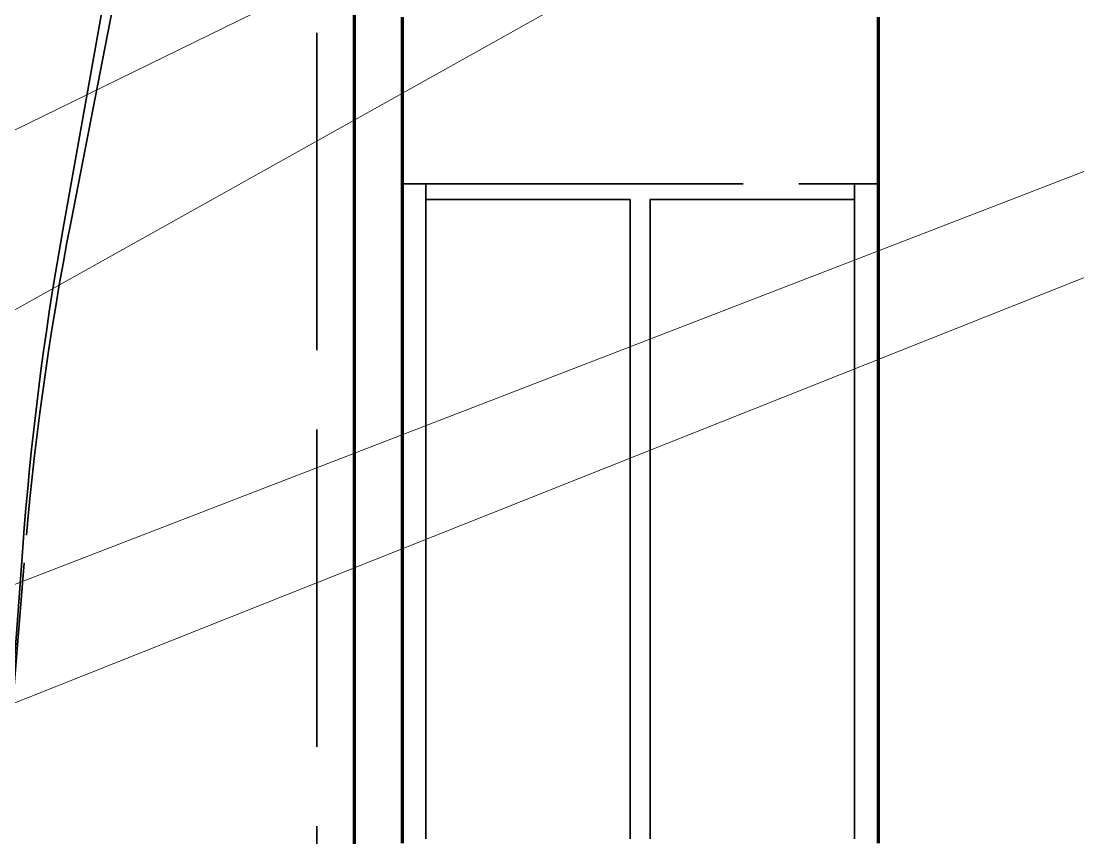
# Model space of a CAD drawing. Header units: millimetres. Extents: x 0 to 2382, y 0 to 420.
# Drawn here: x 174.8 to 188.12, y 238.35 to 248.65 of the extents above; entities that cross this region are included whole.
import ezdxf

# ---------------------------------------------------------------- set-up
doc = ezdxf.new("R2010")
doc.units = ezdxf.units.MM
doc.linetypes.add('IRAM-E-TRAZOS', pattern=[5, 4, -1])
for name, color, linetype, lineweight in [('01-VISIBLE', 7, 'CONTINUOUS', 70), ('02-OCULTA', 4, 'IRAM-E-TRAZOS', 35), ('08-FINA', 5, 'CONTINUOUS', 18)]:
    doc.layers.add(name, color=color, linetype=linetype, lineweight=lineweight)

msp = doc.modelspace()

# ---------------------------------------------------------------- linework, layer by layer
at = {"layer": '01-VISIBLE'}
msp.add_line((179, 235.587), (179, 248.799), dxfattribs=at)
for points in [[(179.6, 248.7), (179.6, 248.612), (179.6, 248.525), (179.6, 248.437), (179.6, 248.35), (179.6, 248.262), (179.6, 248.175), (179.6, 248.087), (179.6, 248), (179.6, 247.912), (179.6, 247.825), (179.6, 247.737), (179.6, 247.65), (179.6, 247.562), (179.6, 247.475), (179.6, 247.387), (179.6, 247.3), (179.6, 247.212), (179.6, 247.125), (179.6, 247.037), (179.6, 246.95), (179.6, 246.862), (179.6, 246.775), (179.6, 246.687), (179.6, 246.6), (179.6, 246.512), (179.6, 246.425), (179.6, 246.337), (179.6, 246.25), (179.6, 246.162), (179.6, 246.075), (179.6, 245.987), (179.6, 245.9), (179.6, 245.812), (179.6, 245.725), (179.6, 245.637), (179.6, 245.55), (179.6, 245.462), (179.6, 245.375), (179.6, 245.287), (179.6, 245.2), (179.6, 245.112), (179.6, 245.025), (179.6, 244.937), (179.6, 244.85), (179.6, 244.762), (179.6, 244.675), (179.6, 244.587), (179.6, 244.5), (179.6, 244.412), (179.6, 244.325), (179.6, 244.237), (179.6, 244.15), (179.6, 244.062), (179.6, 243.975), (179.6, 243.887), (179.6, 243.8), (179.6, 243.712), (179.6, 243.625), (179.6, 243.537), (179.6, 243.45), (179.6, 243.362), (179.6, 243.275), (179.6, 243.187), (179.6, 243.1), (179.6, 243.012), (179.6, 242.925), (179.6, 242.837), (179.6, 242.75), (179.6, 242.662), (179.6, 242.575), (179.6, 242.487), (179.6, 242.4), (179.6, 242.312), (179.6, 242.225), (179.6, 242.137), (179.6, 242.05), (179.6, 241.962), (179.6, 241.875), (179.6, 241.787), (179.6, 241.7), (179.6, 241.612), (179.6, 241.525), (179.6, 241.437), (179.6, 241.35), (179.6, 241.262), (179.6, 241.175), (179.6, 241.087), (179.6, 241), (179.6, 240.912), (179.6, 240.825), (179.6, 240.737), (179.6, 240.65), (179.6, 240.562), (179.6, 240.475), (179.6, 240.387), (179.6, 240.3), (179.6, 240.212), (179.6, 240.125), (179.6, 240.037), (179.6, 239.95), (179.6, 239.862), (179.6, 239.775), (179.6, 239.687), (179.6, 239.6), (179.6, 239.512), (179.6, 239.425), (179.6, 239.337), (179.6, 239.25), (179.6, 239.162), (179.6, 239.075), (179.6, 238.987), (179.6, 238.9), (179.6, 238.812), (179.6, 238.725), (179.6, 238.637), (179.6, 238.55), (179.6, 238.462), (179.6, 238.375), (179.6, 238.287)], [(185.6, 248.7), (185.6, 248.612), (185.6, 248.525), (185.6, 248.437), (185.6, 248.35), (185.6, 248.262), (185.6, 248.175), (185.6, 248.087), (185.6, 248), (185.6, 247.912), (185.6, 247.825), (185.6, 247.737), (185.6, 247.65), (185.6, 247.562), (185.6, 247.475), (185.6, 247.387), (185.6, 247.3), (185.6, 247.212), (185.6, 247.125), (185.6, 247.037), (185.6, 246.95), (185.6, 246.862), (185.6, 246.775), (185.6, 246.687), (185.6, 246.6), (185.6, 246.512), (185.6, 246.425), (185.6, 246.337), (185.6, 246.25), (185.6, 246.162), (185.6, 246.075), (185.6, 245.987), (185.6, 245.9), (185.6, 245.812), (185.6, 245.725), (185.6, 245.637), (185.6, 245.55), (185.6, 245.462), (185.6, 245.375), (185.6, 245.287), (185.6, 245.2), (185.6, 245.112), (185.6, 245.025), (185.6, 244.937), (185.6, 244.85), (185.6, 244.762), (185.6, 244.675), (185.6, 244.587), (185.6, 244.5), (185.6, 244.412), (185.6, 244.325), (185.6, 244.237), (185.6, 244.15), (185.6, 244.062), (185.6, 243.975), (185.6, 243.887), (185.6, 243.8), (185.6, 243.712), (185.6, 243.625), (185.6, 243.537), (185.6, 243.45), (185.6, 243.362), (185.6, 243.275), (185.6, 243.187), (185.6, 243.1), (185.6, 243.012), (185.6, 242.925), (185.6, 242.837), (185.6, 242.75), (185.6, 242.662), (185.6, 242.575), (185.6, 242.487), (185.6, 242.4), (185.6, 242.312), (185.6, 242.225), (185.6, 242.137), (185.6, 242.05), (185.6, 241.962), (185.6, 241.875), (185.6, 241.787), (185.6, 241.7), (185.6, 241.612), (185.6, 241.525), (185.6, 241.437), (185.6, 241.35), (185.6, 241.262), (185.6, 241.175), (185.6, 241.087), (185.6, 241), (185.6, 240.912), (185.6, 240.825), (185.6, 240.737), (185.6, 240.65), (185.6, 240.562), (185.6, 240.475), (185.6, 240.387), (185.6, 240.3), (185.6, 240.212), (185.6, 240.125), (185.6, 240.037), (185.6, 239.95), (185.6, 239.862), (185.6, 239.775), (185.6, 239.687), (185.6, 239.6), (185.6, 239.512), (185.6, 239.425), (185.6, 239.337), (185.6, 239.25), (185.6, 239.162), (185.6, 239.075), (185.6, 238.987), (185.6, 238.9), (185.6, 238.812), (185.6, 238.725), (185.6, 238.637), (185.6, 238.55), (185.6, 238.462), (185.6, 238.375), (185.6, 238.287)]]:
    msp.add_lwpolyline(points, dxfattribs=at)
at = {"layer": '02-OCULTA'}
for p, q in [((178.525, 229.5), (178.525, 297.5)), ((175.318, 245.966), (176.895, 254.822)), ((175.429, 246.126), (177.086, 254.624)), ((179.6, 246.6), (185.6, 246.6)), ((179.9, 246.6), (185.3, 246.6)), ((179.9, 246.4), (182.475, 246.4)), ((182.725, 246.4), (185.3, 246.4)), ((174.565, 238.532), (174.821, 242.015)), ((174.577, 238.61), (174.837, 241.82))]:
    msp.add_line(p, q, dxfattribs=at)
for points in [[(179.6, 238.287), (179.6, 238.375), (179.6, 238.462), (179.6, 238.55), (179.6, 238.637), (179.6, 238.725), (179.6, 238.812), (179.6, 238.9), (179.6, 238.987), (179.6, 239.075), (179.6, 239.162), (179.6, 239.25), (179.6, 239.337), (179.6, 239.425), (179.6, 239.512), (179.6, 239.6), (179.6, 239.687), (179.6, 239.775), (179.6, 239.862), (179.6, 239.95), (179.6, 240.037), (179.6, 240.125), (179.6, 240.212), (179.6, 240.3), (179.6, 240.387), (179.6, 240.475), (179.6, 240.562), (179.6, 240.65), (179.6, 240.737), (179.6, 240.825), (179.6, 240.912), (179.6, 241), (179.6, 241.087), (179.6, 241.175), (179.6, 241.262), (179.6, 241.35), (179.6, 241.437), (179.6, 241.525), (179.6, 241.612), (179.6, 241.7), (179.6, 241.787), (179.6, 241.875), (179.6, 241.962), (179.6, 242.05), (179.6, 242.137), (179.6, 242.225), (179.6, 242.312), (179.6, 242.4), (179.6, 242.487), (179.6, 242.575), (179.6, 242.662), (179.6, 242.75), (179.6, 242.837), (179.6, 242.925), (179.6, 243.012), (179.6, 243.1), (179.6, 243.187), (179.6, 243.275), (179.6, 243.362), (179.6, 243.45), (179.6, 243.537), (179.6, 243.625), (179.6, 243.712), (179.6, 243.8), (179.6, 243.887), (179.6, 243.975), (179.6, 244.062), (179.6, 244.15), (179.6, 244.237), (179.6, 244.325), (179.6, 244.412), (179.6, 244.5), (179.6, 244.587), (179.6, 244.675), (179.6, 244.762), (179.6, 244.85), (179.6, 244.937), (179.6, 245.025), (179.6, 245.112), (179.6, 245.2), (179.6, 245.287), (179.6, 245.375), (179.6, 245.462), (179.6, 245.55), (179.6, 245.637), (179.6, 245.725), (179.6, 245.812), (179.6, 245.9), (179.6, 245.987), (179.6, 246.075), (179.6, 246.162), (179.6, 246.25), (179.6, 246.337), (179.6, 246.425), (179.6, 246.512), (179.6, 246.6), (179.6, 246.687), (179.6, 246.775), (179.6, 246.862), (179.6, 246.95), (179.6, 247.037), (179.6, 247.125), (179.6, 247.212), (179.6, 247.3), (179.6, 247.387), (179.6, 247.475), (179.6, 247.562), (179.6, 247.65), (179.6, 247.737), (179.6, 247.825), (179.6, 247.912), (179.6, 248), (179.6, 248.087), (179.6, 248.175), (179.6, 248.262), (179.6, 248.35), (179.6, 248.437), (179.6, 248.525), (179.6, 248.612), (179.6, 248.7)], [(185.6, 238.287), (185.6, 238.375), (185.6, 238.462), (185.6, 238.55), (185.6, 238.637), (185.6, 238.725), (185.6, 238.812), (185.6, 238.9), (185.6, 238.987), (185.6, 239.075), (185.6, 239.162), (185.6, 239.25), (185.6, 239.337), (185.6, 239.425), (185.6, 239.512), (185.6, 239.6), (185.6, 239.687), (185.6, 239.775), (185.6, 239.862), (185.6, 239.95), (185.6, 240.037), (185.6, 240.125), (185.6, 240.212), (185.6, 240.3), (185.6, 240.387), (185.6, 240.475), (185.6, 240.562), (185.6, 240.65), (185.6, 240.737), (185.6, 240.825), (185.6, 240.912), (185.6, 241), (185.6, 241.087), (185.6, 241.175), (185.6, 241.262), (185.6, 241.35), (185.6, 241.437), (185.6, 241.525), (185.6, 241.612), (185.6, 241.7), (185.6, 241.787), (185.6, 241.875), (185.6, 241.962), (185.6, 242.05), (185.6, 242.137), (185.6, 242.225), (185.6, 242.312), (185.6, 242.4), (185.6, 242.487), (185.6, 242.575), (185.6, 242.662), (185.6, 242.75), (185.6, 242.837), (185.6, 242.925), (185.6, 243.012), (185.6, 243.1), (185.6, 243.187), (185.6, 243.275), (185.6, 243.362), (185.6, 243.45), (185.6, 243.537), (185.6, 243.625), (185.6, 243.712), (185.6, 243.8), (185.6, 243.887), (185.6, 243.975), (185.6, 244.062), (185.6, 244.15), (185.6, 244.237), (185.6, 244.325), (185.6, 244.412), (185.6, 244.5), (185.6, 244.587), (185.6, 244.675), (185.6, 244.762), (185.6, 244.85), (185.6, 244.937), (185.6, 245.025), (185.6, 245.112), (185.6, 245.2), (185.6, 245.287), (185.6, 245.375), (185.6, 245.462), (185.6, 245.55), (185.6, 245.637), (185.6, 245.725), (185.6, 245.812), (185.6, 245.9), (185.6, 245.987), (185.6, 246.075), (185.6, 246.162), (185.6, 246.25), (185.6, 246.337), (185.6, 246.425), (185.6, 246.512), (185.6, 246.6), (185.6, 246.687), (185.6, 246.775), (185.6, 246.862), (185.6, 246.95), (185.6, 247.037), (185.6, 247.125), (185.6, 247.212), (185.6, 247.3), (185.6, 247.387), (185.6, 247.475), (185.6, 247.562), (185.6, 247.65), (185.6, 247.737), (185.6, 247.825), (185.6, 247.912), (185.6, 248), (185.6, 248.087), (185.6, 248.175), (185.6, 248.262), (185.6, 248.35), (185.6, 248.437), (185.6, 248.525), (185.6, 248.612), (185.6, 248.7)], [(179.6, 246.6), (179.6, 246.537), (179.6, 246.474), (179.6, 246.411), (179.6, 246.348), (179.6, 246.285), (179.6, 246.222), (179.6, 246.159), (179.6, 246.096), (179.6, 246.033), (179.6, 245.97), (179.6, 245.907), (179.6, 245.844), (179.6, 245.781), (179.6, 245.718), (179.6, 245.655), (179.6, 245.592), (179.6, 245.529), (179.6, 245.466), (179.6, 245.403), (179.6, 245.34), (179.6, 245.277), (179.6, 245.214), (179.6, 245.151), (179.6, 245.088), (179.6, 245.025), (179.6, 244.962), (179.6, 244.899), (179.6, 244.836), (179.6, 244.773), (179.6, 244.71), (179.6, 244.647), (179.6, 244.584), (179.6, 244.521), (179.6, 244.458), (179.6, 244.395), (179.6, 244.332), (179.6, 244.269), (179.6, 244.206), (179.6, 244.143), (179.6, 244.08), (179.6, 244.017), (179.6, 243.954), (179.6, 243.891), (179.6, 243.828), (179.6, 243.765), (179.6, 243.702), (179.6, 243.639), (179.6, 243.576), (179.6, 243.513), (179.6, 243.45), (179.6, 243.387), (179.6, 243.324), (179.6, 243.261), (179.6, 243.198), (179.6, 243.135), (179.6, 243.072), (179.6, 243.009), (179.6, 242.946), (179.6, 242.883), (179.6, 242.82), (179.6, 242.757), (179.6, 242.694), (179.6, 242.631), (179.6, 242.568), (179.6, 242.505), (179.6, 242.442), (179.6, 242.379), (179.6, 242.316), (179.6, 242.253), (179.6, 242.19), (179.6, 242.127), (179.6, 242.064), (179.6, 242.001), (179.6, 241.938), (179.6, 241.875), (179.6, 241.812), (179.6, 241.749), (179.6, 241.686), (179.6, 241.623), (179.6, 241.56), (179.6, 241.497), (179.6, 241.434), (179.6, 241.371), (179.6, 241.308), (179.6, 241.245), (179.6, 241.182), (179.6, 241.119), (179.6, 241.056), (179.6, 240.993), (179.6, 240.93), (179.6, 240.867), (179.6, 240.804), (179.6, 240.741), (179.6, 240.678), (179.6, 240.615), (179.6, 240.552), (179.6, 240.489), (179.6, 240.426), (179.6, 240.363), (179.6, 240.3), (179.6, 240.237), (179.6, 240.174), (179.6, 240.111), (179.6, 240.048), (179.6, 239.985), (179.6, 239.922), (179.6, 239.859), (179.6, 239.796), (179.6, 239.733), (179.6, 239.67), (179.6, 239.607), (179.6, 239.544), (179.6, 239.481), (179.6, 239.418), (179.6, 239.355), (179.6, 239.292), (179.6, 239.229), (179.6, 239.166), (179.6, 239.103), (179.6, 239.04), (179.6, 238.977), (179.6, 238.914), (179.6, 238.851), (179.6, 238.788), (179.6, 238.725), (179.6, 238.662), (179.6, 238.599), (179.6, 238.536), (179.6, 238.473), (179.6, 238.41), (179.6, 238.347)], [(179.6, 238.347), (179.6, 238.41), (179.6, 238.473), (179.6, 238.536), (179.6, 238.599), (179.6, 238.662), (179.6, 238.725), (179.6, 238.788), (179.6, 238.851), (179.6, 238.914), (179.6, 238.977), (179.6, 239.04), (179.6, 239.103), (179.6, 239.166), (179.6, 239.229), (179.6, 239.292), (179.6, 239.355), (179.6, 239.418), (179.6, 239.481), (179.6, 239.544), (179.6, 239.607), (179.6, 239.67), (179.6, 239.733), (179.6, 239.796), (179.6, 239.859), (179.6, 239.922), (179.6, 239.985), (179.6, 240.048), (179.6, 240.111), (179.6, 240.174), (179.6, 240.237), (179.6, 240.3), (179.6, 240.363), (179.6, 240.426), (179.6, 240.489), (179.6, 240.552), (179.6, 240.615), (179.6, 240.678), (179.6, 240.741), (179.6, 240.804), (179.6, 240.867), (179.6, 240.93), (179.6, 240.993), (179.6, 241.056), (179.6, 241.119), (179.6, 241.182), (179.6, 241.245), (179.6, 241.308), (179.6, 241.371), (179.6, 241.434), (179.6, 241.497), (179.6, 241.56), (179.6, 241.623), (179.6, 241.686), (179.6, 241.749), (179.6, 241.812), (179.6, 241.875), (179.6, 241.938), (179.6, 242.001), (179.6, 242.064), (179.6, 242.127), (179.6, 242.19), (179.6, 242.253), (179.6, 242.316), (179.6, 242.379), (179.6, 242.442), (179.6, 242.505), (179.6, 242.568), (179.6, 242.631), (179.6, 242.694), (179.6, 242.757), (179.6, 242.82), (179.6, 242.883), (179.6, 242.946), (179.6, 243.009), (179.6, 243.072), (179.6, 243.135), (179.6, 243.198), (179.6, 243.261), (179.6, 243.324), (179.6, 243.387), (179.6, 243.45), (179.6, 243.513), (179.6, 243.576), (179.6, 243.639), (179.6, 243.702), (179.6, 243.765), (179.6, 243.828), (179.6, 243.891), (179.6, 243.954), (179.6, 244.017), (179.6, 244.08), (179.6, 244.143), (179.6, 244.206), (179.6, 244.269), (179.6, 244.332), (179.6, 244.395), (179.6, 244.458), (179.6, 244.521), (179.6, 244.584), (179.6, 244.647), (179.6, 244.71), (179.6, 244.773), (179.6, 244.836), (179.6, 244.899), (179.6, 244.962), (179.6, 245.025), (179.6, 245.088), (179.6, 245.151), (179.6, 245.214), (179.6, 245.277), (179.6, 245.34), (179.6, 245.403), (179.6, 245.466), (179.6, 245.529), (179.6, 245.592), (179.6, 245.655), (179.6, 245.718), (179.6, 245.781), (179.6, 245.844), (179.6, 245.907), (179.6, 245.97), (179.6, 246.033), (179.6, 246.096), (179.6, 246.159), (179.6, 246.222), (179.6, 246.285), (179.6, 246.348), (179.6, 246.411), (179.6, 246.474), (179.6, 246.537), (179.6, 246.6)], [(179.9, 246.6), (179.9, 246.537), (179.9, 246.474), (179.9, 246.411), (179.9, 246.348), (179.9, 246.285), (179.9, 246.222), (179.9, 246.159), (179.9, 246.096), (179.9, 246.033), (179.9, 245.97), (179.9, 245.907), (179.9, 245.844), (179.9, 245.781), (179.9, 245.718), (179.9, 245.655), (179.9, 245.592), (179.9, 245.529), (179.9, 245.466), (179.9, 245.403), (179.9, 245.34), (179.9, 245.277), (179.9, 245.214), (179.9, 245.151), (179.9, 245.088), (179.9, 245.025), (179.9, 244.962), (179.9, 244.899), (179.9, 244.836), (179.9, 244.773), (179.9, 244.71), (179.9, 244.647), (179.9, 244.584), (179.9, 244.521), (179.9, 244.458), (179.9, 244.395), (179.9, 244.332), (179.9, 244.269), (179.9, 244.206), (179.9, 244.143), (179.9, 244.08), (179.9, 244.017), (179.9, 243.954), (179.9, 243.891), (179.9, 243.828), (179.9, 243.765), (179.9, 243.702), (179.9, 243.639), (179.9, 243.576), (179.9, 243.513), (179.9, 243.45), (179.9, 243.387), (179.9, 243.324), (179.9, 243.261), (179.9, 243.198), (179.9, 243.135), (179.9, 243.072), (179.9, 243.009), (179.9, 242.946), (179.9, 242.883), (179.9, 242.82), (179.9, 242.757), (179.9, 242.694), (179.9, 242.631), (179.9, 242.568), (179.9, 242.505), (179.9, 242.442), (179.9, 242.379), (179.9, 242.316), (179.9, 242.253), (179.9, 242.19), (179.9, 242.127), (179.9, 242.064), (179.9, 242.001), (179.9, 241.938), (179.9, 241.875), (179.9, 241.812), (179.9, 241.749), (179.9, 241.686), (179.9, 241.623), (179.9, 241.56), (179.9, 241.497), (179.9, 241.434), (179.9, 241.371), (179.9, 241.308), (179.9, 241.245), (179.9, 241.182), (179.9, 241.119), (179.9, 241.056), (179.9, 240.993), (179.9, 240.93), (179.9, 240.867), (179.9, 240.804), (179.9, 240.741), (179.9, 240.678), (179.9, 240.615), (179.9, 240.552), (179.9, 240.489), (179.9, 240.426), (179.9, 240.363), (179.9, 240.3), (179.9, 240.237), (179.9, 240.174), (179.9, 240.111), (179.9, 240.048), (179.9, 239.985), (179.9, 239.922), (179.9, 239.859), (179.9, 239.796), (179.9, 239.733), (179.9, 239.67), (179.9, 239.607), (179.9, 239.544), (179.9, 239.481), (179.9, 239.418), (179.9, 239.355), (179.9, 239.292), (179.9, 239.229), (179.9, 239.166), (179.9, 239.103), (179.9, 239.04), (179.9, 238.977), (179.9, 238.914), (179.9, 238.851), (179.9, 238.788), (179.9, 238.725), (179.9, 238.662), (179.9, 238.599), (179.9, 238.536), (179.9, 238.473), (179.9, 238.41), (179.9, 238.347)], [(179.9, 238.347), (179.9, 238.41), (179.9, 238.473), (179.9, 238.536), (179.9, 238.599), (179.9, 238.662), (179.9, 238.725), (179.9, 238.788), (179.9, 238.851), (179.9, 238.914), (179.9, 238.977), (179.9, 239.04), (179.9, 239.103), (179.9, 239.166), (179.9, 239.229), (179.9, 239.292), (179.9, 239.355), (179.9, 239.418), (179.9, 239.481), (179.9, 239.544), (179.9, 239.607), (179.9, 239.67), (179.9, 239.733), (179.9, 239.796), (179.9, 239.859), (179.9, 239.922), (179.9, 239.985), (179.9, 240.048), (179.9, 240.111), (179.9, 240.174), (179.9, 240.237), (179.9, 240.3), (179.9, 240.363), (179.9, 240.426), (179.9, 240.489), (179.9, 240.552), (179.9, 240.615), (179.9, 240.678), (179.9, 240.741), (179.9, 240.804), (179.9, 240.867), (179.9, 240.93), (179.9, 240.993), (179.9, 241.056), (179.9, 241.119), (179.9, 241.182), (179.9, 241.245), (179.9, 241.308), (179.9, 241.371), (179.9, 241.434), (179.9, 241.497), (179.9, 241.56), (179.9, 241.623), (179.9, 241.686), (179.9, 241.749), (179.9, 241.812), (179.9, 241.875), (179.9, 241.938), (179.9, 242.001), (179.9, 242.064), (179.9, 242.127), (179.9, 242.19), (179.9, 242.253), (179.9, 242.316), (179.9, 242.379), (179.9, 242.442), (179.9, 242.505), (179.9, 242.568), (179.9, 242.631), (179.9, 242.694), (179.9, 242.757), (179.9, 242.82), (179.9, 242.883), (179.9, 242.946), (179.9, 243.009), (179.9, 243.072), (179.9, 243.135), (179.9, 243.198), (179.9, 243.261), (179.9, 243.324), (179.9, 243.387), (179.9, 243.45), (179.9, 243.513), (179.9, 243.576), (179.9, 243.639), (179.9, 243.702), (179.9, 243.765), (179.9, 243.828), (179.9, 243.891), (179.9, 243.954), (179.9, 244.017), (179.9, 244.08), (179.9, 244.143), (179.9, 244.206), (179.9, 244.269), (179.9, 244.332), (179.9, 244.395), (179.9, 244.458), (179.9, 244.521), (179.9, 244.584), (179.9, 244.647), (179.9, 244.71), (179.9, 244.773), (179.9, 244.836), (179.9, 244.899), (179.9, 244.962), (179.9, 245.025), (179.9, 245.088), (179.9, 245.151), (179.9, 245.214), (179.9, 245.277), (179.9, 245.34), (179.9, 245.403), (179.9, 245.466), (179.9, 245.529), (179.9, 245.592), (179.9, 245.655), (179.9, 245.718), (179.9, 245.781), (179.9, 245.844), (179.9, 245.907), (179.9, 245.97), (179.9, 246.033), (179.9, 246.096), (179.9, 246.159), (179.9, 246.222), (179.9, 246.285), (179.9, 246.348), (179.9, 246.411), (179.9, 246.474), (179.9, 246.537), (179.9, 246.6)], [(185.3, 246.6), (185.3, 246.537), (185.3, 246.474), (185.3, 246.411), (185.3, 246.348), (185.3, 246.285), (185.3, 246.222), (185.3, 246.159), (185.3, 246.096), (185.3, 246.033), (185.3, 245.97), (185.3, 245.907), (185.3, 245.844), (185.3, 245.781), (185.3, 245.718), (185.3, 245.655), (185.3, 245.592), (185.3, 245.529), (185.3, 245.466), (185.3, 245.403), (185.3, 245.34), (185.3, 245.277), (185.3, 245.214), (185.3, 245.151), (185.3, 245.088), (185.3, 245.025), (185.3, 244.962), (185.3, 244.899), (185.3, 244.836), (185.3, 244.773), (185.3, 244.71), (185.3, 244.647), (185.3, 244.584), (185.3, 244.521), (185.3, 244.458), (185.3, 244.395), (185.3, 244.332), (185.3, 244.269), (185.3, 244.206), (185.3, 244.143), (185.3, 244.08), (185.3, 244.017), (185.3, 243.954), (185.3, 243.891), (185.3, 243.828), (185.3, 243.765), (185.3, 243.702), (185.3, 243.639), (185.3, 243.576), (185.3, 243.513), (185.3, 243.45), (185.3, 243.387), (185.3, 243.324), (185.3, 243.261), (185.3, 243.198), (185.3, 243.135), (185.3, 243.072), (185.3, 243.009), (185.3, 242.946), (185.3, 242.883), (185.3, 242.82), (185.3, 242.757), (185.3, 242.694), (185.3, 242.631), (185.3, 242.568), (185.3, 242.505), (185.3, 242.442), (185.3, 242.379), (185.3, 242.316), (185.3, 242.253), (185.3, 242.19), (185.3, 242.127), (185.3, 242.064), (185.3, 242.001), (185.3, 241.938), (185.3, 241.875), (185.3, 241.812), (185.3, 241.749), (185.3, 241.686), (185.3, 241.623), (185.3, 241.56), (185.3, 241.497), (185.3, 241.434), (185.3, 241.371), (185.3, 241.308), (185.3, 241.245), (185.3, 241.182), (185.3, 241.119), (185.3, 241.056), (185.3, 240.993), (185.3, 240.93), (185.3, 240.867), (185.3, 240.804), (185.3, 240.741), (185.3, 240.678), (185.3, 240.615), (185.3, 240.552), (185.3, 240.489), (185.3, 240.426), (185.3, 240.363), (185.3, 240.3), (185.3, 240.237), (185.3, 240.174), (185.3, 240.111), (185.3, 240.048), (185.3, 239.985), (185.3, 239.922), (185.3, 239.859), (185.3, 239.796), (185.3, 239.733), (185.3, 239.67), (185.3, 239.607), (185.3, 239.544), (185.3, 239.481), (185.3, 239.418), (185.3, 239.355), (185.3, 239.292), (185.3, 239.229), (185.3, 239.166), (185.3, 239.103), (185.3, 239.04), (185.3, 238.977), (185.3, 238.914), (185.3, 238.851), (185.3, 238.788), (185.3, 238.725), (185.3, 238.662), (185.3, 238.599), (185.3, 238.536), (185.3, 238.473), (185.3, 238.41), (185.3, 238.347)], [(185.3, 238.347), (185.3, 238.41), (185.3, 238.473), (185.3, 238.536), (185.3, 238.599), (185.3, 238.662), (185.3, 238.725), (185.3, 238.788), (185.3, 238.851), (185.3, 238.914), (185.3, 238.977), (185.3, 239.04), (185.3, 239.103), (185.3, 239.166), (185.3, 239.229), (185.3, 239.292), (185.3, 239.355), (185.3, 239.418), (185.3, 239.481), (185.3, 239.544), (185.3, 239.607), (185.3, 239.67), (185.3, 239.733), (185.3, 239.796), (185.3, 239.859), (185.3, 239.922), (185.3, 239.985), (185.3, 240.048), (185.3, 240.111), (185.3, 240.174), (185.3, 240.237), (185.3, 240.3), (185.3, 240.363), (185.3, 240.426), (185.3, 240.489), (185.3, 240.552), (185.3, 240.615), (185.3, 240.678), (185.3, 240.741), (185.3, 240.804), (185.3, 240.867), (185.3, 240.93), (185.3, 240.993), (185.3, 241.056), (185.3, 241.119), (185.3, 241.182), (185.3, 241.245), (185.3, 241.308), (185.3, 241.371), (185.3, 241.434), (185.3, 241.497), (185.3, 241.56), (185.3, 241.623), (185.3, 241.686), (185.3, 241.749), (185.3, 241.812), (185.3, 241.875), (185.3, 241.938), (185.3, 242.001), (185.3, 242.064), (185.3, 242.127), (185.3, 242.19), (185.3, 242.253), (185.3, 242.316), (185.3, 242.379), (185.3, 242.442), (185.3, 242.505), (185.3, 242.568), (185.3, 242.631), (185.3, 242.694), (185.3, 242.757), (185.3, 242.82), (185.3, 242.883), (185.3, 242.946), (185.3, 243.009), (185.3, 243.072), (185.3, 243.135), (185.3, 243.198), (185.3, 243.261), (185.3, 243.324), (185.3, 243.387), (185.3, 243.45), (185.3, 243.513), (185.3, 243.576), (185.3, 243.639), (185.3, 243.702), (185.3, 243.765), (185.3, 243.828), (185.3, 243.891), (185.3, 243.954), (185.3, 244.017), (185.3, 244.08), (185.3, 244.143), (185.3, 244.206), (185.3, 244.269), (185.3, 244.332), (185.3, 244.395), (185.3, 244.458), (185.3, 244.521), (185.3, 244.584), (185.3, 244.647), (185.3, 244.71), (185.3, 244.773), (185.3, 244.836), (185.3, 244.899), (185.3, 244.962), (185.3, 245.025), (185.3, 245.088), (185.3, 245.151), (185.3, 245.214), (185.3, 245.277), (185.3, 245.34), (185.3, 245.403), (185.3, 245.466), (185.3, 245.529), (185.3, 245.592), (185.3, 245.655), (185.3, 245.718), (185.3, 245.781), (185.3, 245.844), (185.3, 245.907), (185.3, 245.97), (185.3, 246.033), (185.3, 246.096), (185.3, 246.159), (185.3, 246.222), (185.3, 246.285), (185.3, 246.348), (185.3, 246.411), (185.3, 246.474), (185.3, 246.537), (185.3, 246.6)], [(185.6, 246.6), (185.6, 246.537), (185.6, 246.474), (185.6, 246.411), (185.6, 246.348), (185.6, 246.285), (185.6, 246.222), (185.6, 246.159), (185.6, 246.096), (185.6, 246.033), (185.6, 245.97), (185.6, 245.907), (185.6, 245.844), (185.6, 245.781), (185.6, 245.718), (185.6, 245.655), (185.6, 245.592), (185.6, 245.529), (185.6, 245.466), (185.6, 245.403), (185.6, 245.34), (185.6, 245.277), (185.6, 245.214), (185.6, 245.151), (185.6, 245.088), (185.6, 245.025), (185.6, 244.962), (185.6, 244.899), (185.6, 244.836), (185.6, 244.773), (185.6, 244.71), (185.6, 244.647), (185.6, 244.584), (185.6, 244.521), (185.6, 244.458), (185.6, 244.395), (185.6, 244.332), (185.6, 244.269), (185.6, 244.206), (185.6, 244.143), (185.6, 244.08), (185.6, 244.017), (185.6, 243.954), (185.6, 243.891), (185.6, 243.828), (185.6, 243.765), (185.6, 243.702), (185.6, 243.639), (185.6, 243.576), (185.6, 243.513), (185.6, 243.45), (185.6, 243.387), (185.6, 243.324), (185.6, 243.261), (185.6, 243.198), (185.6, 243.135), (185.6, 243.072), (185.6, 243.009), (185.6, 242.946), (185.6, 242.883), (185.6, 242.82), (185.6, 242.757), (185.6, 242.694), (185.6, 242.631), (185.6, 242.568), (185.6, 242.505), (185.6, 242.442), (185.6, 242.379), (185.6, 242.316), (185.6, 242.253), (185.6, 242.19), (185.6, 242.127), (185.6, 242.064), (185.6, 242.001), (185.6, 241.938), (185.6, 241.875), (185.6, 241.812), (185.6, 241.749), (185.6, 241.686), (185.6, 241.623), (185.6, 241.56), (185.6, 241.497), (185.6, 241.434), (185.6, 241.371), (185.6, 241.308), (185.6, 241.245), (185.6, 241.182), (185.6, 241.119), (185.6, 241.056), (185.6, 240.993), (185.6, 240.93), (185.6, 240.867), (185.6, 240.804), (185.6, 240.741), (185.6, 240.678), (185.6, 240.615), (185.6, 240.552), (185.6, 240.489), (185.6, 240.426), (185.6, 240.363), (185.6, 240.3), (185.6, 240.237), (185.6, 240.174), (185.6, 240.111), (185.6, 240.048), (185.6, 239.985), (185.6, 239.922), (185.6, 239.859), (185.6, 239.796), (185.6, 239.733), (185.6, 239.67), (185.6, 239.607), (185.6, 239.544), (185.6, 239.481), (185.6, 239.418), (185.6, 239.355), (185.6, 239.292), (185.6, 239.229), (185.6, 239.166), (185.6, 239.103), (185.6, 239.04), (185.6, 238.977), (185.6, 238.914), (185.6, 238.851), (185.6, 238.788), (185.6, 238.725), (185.6, 238.662), (185.6, 238.599), (185.6, 238.536), (185.6, 238.473), (185.6, 238.41), (185.6, 238.347)], [(185.6, 238.347), (185.6, 238.41), (185.6, 238.473), (185.6, 238.536), (185.6, 238.599), (185.6, 238.662), (185.6, 238.725), (185.6, 238.788), (185.6, 238.851), (185.6, 238.914), (185.6, 238.977), (185.6, 239.04), (185.6, 239.103), (185.6, 239.166), (185.6, 239.229), (185.6, 239.292), (185.6, 239.355), (185.6, 239.418), (185.6, 239.481), (185.6, 239.544), (185.6, 239.607), (185.6, 239.67), (185.6, 239.733), (185.6, 239.796), (185.6, 239.859), (185.6, 239.922), (185.6, 239.985), (185.6, 240.048), (185.6, 240.111), (185.6, 240.174), (185.6, 240.237), (185.6, 240.3), (185.6, 240.363), (185.6, 240.426), (185.6, 240.489), (185.6, 240.552), (185.6, 240.615), (185.6, 240.678), (185.6, 240.741), (185.6, 240.804), (185.6, 240.867), (185.6, 240.93), (185.6, 240.993), (185.6, 241.056), (185.6, 241.119), (185.6, 241.182), (185.6, 241.245), (185.6, 241.308), (185.6, 241.371), (185.6, 241.434), (185.6, 241.497), (185.6, 241.56), (185.6, 241.623), (185.6, 241.686), (185.6, 241.749), (185.6, 241.812), (185.6, 241.875), (185.6, 241.938), (185.6, 242.001), (185.6, 242.064), (185.6, 242.127), (185.6, 242.19), (185.6, 242.253), (185.6, 242.316), (185.6, 242.379), (185.6, 242.442), (185.6, 242.505), (185.6, 242.568), (185.6, 242.631), (185.6, 242.694), (185.6, 242.757), (185.6, 242.82), (185.6, 242.883), (185.6, 242.946), (185.6, 243.009), (185.6, 243.072), (185.6, 243.135), (185.6, 243.198), (185.6, 243.261), (185.6, 243.324), (185.6, 243.387), (185.6, 243.45), (185.6, 243.513), (185.6, 243.576), (185.6, 243.639), (185.6, 243.702), (185.6, 243.765), (185.6, 243.828), (185.6, 243.891), (185.6, 243.954), (185.6, 244.017), (185.6, 244.08), (185.6, 244.143), (185.6, 244.206), (185.6, 244.269), (185.6, 244.332), (185.6, 244.395), (185.6, 244.458), (185.6, 244.521), (185.6, 244.584), (185.6, 244.647), (185.6, 244.71), (185.6, 244.773), (185.6, 244.836), (185.6, 244.899), (185.6, 244.962), (185.6, 245.025), (185.6, 245.088), (185.6, 245.151), (185.6, 245.214), (185.6, 245.277), (185.6, 245.34), (185.6, 245.403), (185.6, 245.466), (185.6, 245.529), (185.6, 245.592), (185.6, 245.655), (185.6, 245.718), (185.6, 245.781), (185.6, 245.844), (185.6, 245.907), (185.6, 245.97), (185.6, 246.033), (185.6, 246.096), (185.6, 246.159), (185.6, 246.222), (185.6, 246.285), (185.6, 246.348), (185.6, 246.411), (185.6, 246.474), (185.6, 246.537), (185.6, 246.6)], [(179.9, 246.4), (179.9, 246.338), (179.9, 246.276), (179.9, 246.214), (179.9, 246.152), (179.9, 246.09), (179.9, 246.028), (179.9, 245.966), (179.9, 245.904), (179.9, 245.842), (179.9, 245.78), (179.9, 245.718), (179.9, 245.656), (179.9, 245.594), (179.9, 245.532), (179.9, 245.47), (179.9, 245.408), (179.9, 245.346), (179.9, 245.284), (179.9, 245.222), (179.9, 245.16), (179.9, 245.098), (179.9, 245.036), (179.9, 244.974), (179.9, 244.912), (179.9, 244.85), (179.9, 244.788), (179.9, 244.726), (179.9, 244.664), (179.9, 244.602), (179.9, 244.54), (179.9, 244.478), (179.9, 244.416), (179.9, 244.354), (179.9, 244.292), (179.9, 244.23), (179.9, 244.168), (179.9, 244.106), (179.9, 244.044), (179.9, 243.982), (179.9, 243.92), (179.9, 243.858), (179.9, 243.796), (179.9, 243.734), (179.9, 243.672), (179.9, 243.61), (179.9, 243.548), (179.9, 243.486), (179.9, 243.424), (179.9, 243.362), (179.9, 243.3), (179.9, 243.238), (179.9, 243.176), (179.9, 243.114), (179.9, 243.052), (179.9, 242.99), (179.9, 242.928), (179.9, 242.866), (179.9, 242.804), (179.9, 242.742), (179.9, 242.68), (179.9, 242.618), (179.9, 242.556), (179.9, 242.494), (179.9, 242.432), (179.9, 242.37), (179.9, 242.308), (179.9, 242.246), (179.9, 242.184), (179.9, 242.122), (179.9, 242.06), (179.9, 241.998), (179.9, 241.936), (179.9, 241.874), (179.9, 241.812), (179.9, 241.75), (179.9, 241.688), (179.9, 241.626), (179.9, 241.564), (179.9, 241.502), (179.9, 241.44), (179.9, 241.378), (179.9, 241.316), (179.9, 241.254), (179.9, 241.192), (179.9, 241.13), (179.9, 241.068), (179.9, 241.006), (179.9, 240.944), (179.9, 240.882), (179.9, 240.82), (179.9, 240.758), (179.9, 240.696), (179.9, 240.634), (179.9, 240.572), (179.9, 240.51), (179.9, 240.448), (179.9, 240.386), (179.9, 240.324), (179.9, 240.262), (179.9, 240.2), (179.9, 240.138), (179.9, 240.076), (179.9, 240.014), (179.9, 239.952), (179.9, 239.89), (179.9, 239.828), (179.9, 239.766), (179.9, 239.704), (179.9, 239.642), (179.9, 239.58), (179.9, 239.518), (179.9, 239.456), (179.9, 239.394), (179.9, 239.332), (179.9, 239.27), (179.9, 239.208), (179.9, 239.146), (179.9, 239.084), (179.9, 239.022), (179.9, 238.96), (179.9, 238.898), (179.9, 238.836), (179.9, 238.774), (179.9, 238.712), (179.9, 238.65), (179.9, 238.588), (179.9, 238.526), (179.9, 238.464), (179.9, 238.402), (179.9, 238.34)], [(179.9, 238.34), (179.9, 238.402), (179.9, 238.464), (179.9, 238.526), (179.9, 238.588), (179.9, 238.65), (179.9, 238.712), (179.9, 238.774), (179.9, 238.836), (179.9, 238.898), (179.9, 238.96), (179.9, 239.022), (179.9, 239.084), (179.9, 239.146), (179.9, 239.208), (179.9, 239.27), (179.9, 239.332), (179.9, 239.394), (179.9, 239.456), (179.9, 239.518), (179.9, 239.58), (179.9, 239.642), (179.9, 239.704), (179.9, 239.766), (179.9, 239.828), (179.9, 239.89), (179.9, 239.952), (179.9, 240.014), (179.9, 240.076), (179.9, 240.138), (179.9, 240.2), (179.9, 240.262), (179.9, 240.324), (179.9, 240.386), (179.9, 240.448), (179.9, 240.51), (179.9, 240.572), (179.9, 240.634), (179.9, 240.696), (179.9, 240.758), (179.9, 240.82), (179.9, 240.882), (179.9, 240.944), (179.9, 241.006), (179.9, 241.068), (179.9, 241.13), (179.9, 241.192), (179.9, 241.254), (179.9, 241.316), (179.9, 241.378), (179.9, 241.44), (179.9, 241.502), (179.9, 241.564), (179.9, 241.626), (179.9, 241.688), (179.9, 241.75), (179.9, 241.812), (179.9, 241.874), (179.9, 241.936), (179.9, 241.998), (179.9, 242.06), (179.9, 242.122), (179.9, 242.184), (179.9, 242.246), (179.9, 242.308), (179.9, 242.37), (179.9, 242.432), (179.9, 242.494), (179.9, 242.556), (179.9, 242.618), (179.9, 242.68), (179.9, 242.742), (179.9, 242.804), (179.9, 242.866), (179.9, 242.928), (179.9, 242.99), (179.9, 243.052), (179.9, 243.114), (179.9, 243.176), (179.9, 243.238), (179.9, 243.3), (179.9, 243.362), (179.9, 243.424), (179.9, 243.486), (179.9, 243.548), (179.9, 243.61), (179.9, 243.672), (179.9, 243.734), (179.9, 243.796), (179.9, 243.858), (179.9, 243.92), (179.9, 243.982), (179.9, 244.044), (179.9, 244.106), (179.9, 244.168), (179.9, 244.23), (179.9, 244.292), (179.9, 244.354), (179.9, 244.416), (179.9, 244.478), (179.9, 244.54), (179.9, 244.602), (179.9, 244.664), (179.9, 244.726), (179.9, 244.788), (179.9, 244.85), (179.9, 244.912), (179.9, 244.974), (179.9, 245.036), (179.9, 245.098), (179.9, 245.16), (179.9, 245.222), (179.9, 245.284), (179.9, 245.346), (179.9, 245.408), (179.9, 245.47), (179.9, 245.532), (179.9, 245.594), (179.9, 245.656), (179.9, 245.718), (179.9, 245.78), (179.9, 245.842), (179.9, 245.904), (179.9, 245.966), (179.9, 246.028), (179.9, 246.09), (179.9, 246.152), (179.9, 246.214), (179.9, 246.276), (179.9, 246.338), (179.9, 246.4)], [(182.475, 246.4), (182.475, 246.338), (182.475, 246.276), (182.475, 246.214), (182.475, 246.152), (182.475, 246.09), (182.475, 246.028), (182.475, 245.966), (182.475, 245.904), (182.475, 245.842), (182.475, 245.78), (182.475, 245.718), (182.475, 245.656), (182.475, 245.594), (182.475, 245.532), (182.475, 245.47), (182.475, 245.408), (182.475, 245.346), (182.475, 245.284), (182.475, 245.222), (182.475, 245.16), (182.475, 245.098), (182.475, 245.036), (182.475, 244.974), (182.475, 244.912), (182.475, 244.85), (182.475, 244.788), (182.475, 244.726), (182.475, 244.664), (182.475, 244.602), (182.475, 244.54), (182.475, 244.478), (182.475, 244.416), (182.475, 244.354), (182.475, 244.292), (182.475, 244.23), (182.475, 244.168), (182.475, 244.106), (182.475, 244.044), (182.475, 243.982), (182.475, 243.92), (182.475, 243.858), (182.475, 243.796), (182.475, 243.734), (182.475, 243.672), (182.475, 243.61), (182.475, 243.548), (182.475, 243.486), (182.475, 243.424), (182.475, 243.362), (182.475, 243.3), (182.475, 243.238), (182.475, 243.176), (182.475, 243.114), (182.475, 243.052), (182.475, 242.99), (182.475, 242.928), (182.475, 242.866), (182.475, 242.804), (182.475, 242.742), (182.475, 242.68), (182.475, 242.618), (182.475, 242.556), (182.475, 242.494), (182.475, 242.432), (182.475, 242.37), (182.475, 242.308), (182.475, 242.246), (182.475, 242.184), (182.475, 242.122), (182.475, 242.06), (182.475, 241.998), (182.475, 241.936), (182.475, 241.874), (182.475, 241.812), (182.475, 241.75), (182.475, 241.688), (182.475, 241.626), (182.475, 241.564), (182.475, 241.502), (182.475, 241.44), (182.475, 241.378), (182.475, 241.316), (182.475, 241.254), (182.475, 241.192), (182.475, 241.13), (182.475, 241.068), (182.475, 241.006), (182.475, 240.944), (182.475, 240.882), (182.475, 240.82), (182.475, 240.758), (182.475, 240.696), (182.475, 240.634), (182.475, 240.572), (182.475, 240.51), (182.475, 240.448), (182.475, 240.386), (182.475, 240.324), (182.475, 240.262), (182.475, 240.2), (182.475, 240.138), (182.475, 240.076), (182.475, 240.014), (182.475, 239.952), (182.475, 239.89), (182.475, 239.828), (182.475, 239.766), (182.475, 239.704), (182.475, 239.642), (182.475, 239.58), (182.475, 239.518), (182.475, 239.456), (182.475, 239.394), (182.475, 239.332), (182.475, 239.27), (182.475, 239.208), (182.475, 239.146), (182.475, 239.084), (182.475, 239.022), (182.475, 238.96), (182.475, 238.898), (182.475, 238.836), (182.475, 238.774), (182.475, 238.712), (182.475, 238.65), (182.475, 238.588), (182.475, 238.526), (182.475, 238.464), (182.475, 238.402), (182.475, 238.34)], [(182.475, 238.34), (182.475, 238.402), (182.475, 238.464), (182.475, 238.526), (182.475, 238.588), (182.475, 238.65), (182.475, 238.712), (182.475, 238.774), (182.475, 238.836), (182.475, 238.898), (182.475, 238.96), (182.475, 239.022), (182.475, 239.084), (182.475, 239.146), (182.475, 239.208), (182.475, 239.27), (182.475, 239.332), (182.475, 239.394), (182.475, 239.456), (182.475, 239.518), (182.475, 239.58), (182.475, 239.642), (182.475, 239.704), (182.475, 239.766), (182.475, 239.828), (182.475, 239.89), (182.475, 239.952), (182.475, 240.014), (182.475, 240.076), (182.475, 240.138), (182.475, 240.2), (182.475, 240.262), (182.475, 240.324), (182.475, 240.386), (182.475, 240.448), (182.475, 240.51), (182.475, 240.572), (182.475, 240.634), (182.475, 240.696), (182.475, 240.758), (182.475, 240.82), (182.475, 240.882), (182.475, 240.944), (182.475, 241.006), (182.475, 241.068), (182.475, 241.13), (182.475, 241.192), (182.475, 241.254), (182.475, 241.316), (182.475, 241.378), (182.475, 241.44), (182.475, 241.502), (182.475, 241.564), (182.475, 241.626), (182.475, 241.688), (182.475, 241.75), (182.475, 241.812), (182.475, 241.874), (182.475, 241.936), (182.475, 241.998), (182.475, 242.06), (182.475, 242.122), (182.475, 242.184), (182.475, 242.246), (182.475, 242.308), (182.475, 242.37), (182.475, 242.432), (182.475, 242.494), (182.475, 242.556), (182.475, 242.618), (182.475, 242.68), (182.475, 242.742), (182.475, 242.804), (182.475, 242.866), (182.475, 242.928), (182.475, 242.99), (182.475, 243.052), (182.475, 243.114), (182.475, 243.176), (182.475, 243.238), (182.475, 243.3), (182.475, 243.362), (182.475, 243.424), (182.475, 243.486), (182.475, 243.548), (182.475, 243.61), (182.475, 243.672), (182.475, 243.734), (182.475, 243.796), (182.475, 243.858), (182.475, 243.92), (182.475, 243.982), (182.475, 244.044), (182.475, 244.106), (182.475, 244.168), (182.475, 244.23), (182.475, 244.292), (182.475, 244.354), (182.475, 244.416), (182.475, 244.478), (182.475, 244.54), (182.475, 244.602), (182.475, 244.664), (182.475, 244.726), (182.475, 244.788), (182.475, 244.85), (182.475, 244.912), (182.475, 244.974), (182.475, 245.036), (182.475, 245.098), (182.475, 245.16), (182.475, 245.222), (182.475, 245.284), (182.475, 245.346), (182.475, 245.408), (182.475, 245.47), (182.475, 245.532), (182.475, 245.594), (182.475, 245.656), (182.475, 245.718), (182.475, 245.78), (182.475, 245.842), (182.475, 245.904), (182.475, 245.966), (182.475, 246.028), (182.475, 246.09), (182.475, 246.152), (182.475, 246.214), (182.475, 246.276), (182.475, 246.338), (182.475, 246.4)], [(182.725, 246.4), (182.725, 246.338), (182.725, 246.276), (182.725, 246.214), (182.725, 246.152), (182.725, 246.09), (182.725, 246.028), (182.725, 245.966), (182.725, 245.904), (182.725, 245.842), (182.725, 245.78), (182.725, 245.718), (182.725, 245.656), (182.725, 245.594), (182.725, 245.532), (182.725, 245.47), (182.725, 245.408), (182.725, 245.346), (182.725, 245.284), (182.725, 245.222), (182.725, 245.16), (182.725, 245.098), (182.725, 245.036), (182.725, 244.974), (182.725, 244.912), (182.725, 244.85), (182.725, 244.788), (182.725, 244.726), (182.725, 244.664), (182.725, 244.602), (182.725, 244.54), (182.725, 244.478), (182.725, 244.416), (182.725, 244.354), (182.725, 244.292), (182.725, 244.23), (182.725, 244.168), (182.725, 244.106), (182.725, 244.044), (182.725, 243.982), (182.725, 243.92), (182.725, 243.858), (182.725, 243.796), (182.725, 243.734), (182.725, 243.672), (182.725, 243.61), (182.725, 243.548), (182.725, 243.486), (182.725, 243.424), (182.725, 243.362), (182.725, 243.3), (182.725, 243.238), (182.725, 243.176), (182.725, 243.114), (182.725, 243.052), (182.725, 242.99), (182.725, 242.928), (182.725, 242.866), (182.725, 242.804), (182.725, 242.742), (182.725, 242.68), (182.725, 242.618), (182.725, 242.556), (182.725, 242.494), (182.725, 242.432), (182.725, 242.37), (182.725, 242.308), (182.725, 242.246), (182.725, 242.184), (182.725, 242.122), (182.725, 242.06), (182.725, 241.998), (182.725, 241.936), (182.725, 241.874), (182.725, 241.812), (182.725, 241.75), (182.725, 241.688), (182.725, 241.626), (182.725, 241.564), (182.725, 241.502), (182.725, 241.44), (182.725, 241.378), (182.725, 241.316), (182.725, 241.254), (182.725, 241.192), (182.725, 241.13), (182.725, 241.068), (182.725, 241.006), (182.725, 240.944), (182.725, 240.882), (182.725, 240.82), (182.725, 240.758), (182.725, 240.696), (182.725, 240.634), (182.725, 240.572), (182.725, 240.51), (182.725, 240.448), (182.725, 240.386), (182.725, 240.324), (182.725, 240.262), (182.725, 240.2), (182.725, 240.138), (182.725, 240.076), (182.725, 240.014), (182.725, 239.952), (182.725, 239.89), (182.725, 239.828), (182.725, 239.766), (182.725, 239.704), (182.725, 239.642), (182.725, 239.58), (182.725, 239.518), (182.725, 239.456), (182.725, 239.394), (182.725, 239.332), (182.725, 239.27), (182.725, 239.208), (182.725, 239.146), (182.725, 239.084), (182.725, 239.022), (182.725, 238.96), (182.725, 238.898), (182.725, 238.836), (182.725, 238.774), (182.725, 238.712), (182.725, 238.65), (182.725, 238.588), (182.725, 238.526), (182.725, 238.464), (182.725, 238.402), (182.725, 238.34)], [(182.725, 238.34), (182.725, 238.402), (182.725, 238.464), (182.725, 238.526), (182.725, 238.588), (182.725, 238.65), (182.725, 238.712), (182.725, 238.774), (182.725, 238.836), (182.725, 238.898), (182.725, 238.96), (182.725, 239.022), (182.725, 239.084), (182.725, 239.146), (182.725, 239.208), (182.725, 239.27), (182.725, 239.332), (182.725, 239.394), (182.725, 239.456), (182.725, 239.518), (182.725, 239.58), (182.725, 239.642), (182.725, 239.704), (182.725, 239.766), (182.725, 239.828), (182.725, 239.89), (182.725, 239.952), (182.725, 240.014), (182.725, 240.076), (182.725, 240.138), (182.725, 240.2), (182.725, 240.262), (182.725, 240.324), (182.725, 240.386), (182.725, 240.448), (182.725, 240.51), (182.725, 240.572), (182.725, 240.634), (182.725, 240.696), (182.725, 240.758), (182.725, 240.82), (182.725, 240.882), (182.725, 240.944), (182.725, 241.006), (182.725, 241.068), (182.725, 241.13), (182.725, 241.192), (182.725, 241.254), (182.725, 241.316), (182.725, 241.378), (182.725, 241.44), (182.725, 241.502), (182.725, 241.564), (182.725, 241.626), (182.725, 241.688), (182.725, 241.75), (182.725, 241.812), (182.725, 241.874), (182.725, 241.936), (182.725, 241.998), (182.725, 242.06), (182.725, 242.122), (182.725, 242.184), (182.725, 242.246), (182.725, 242.308), (182.725, 242.37), (182.725, 242.432), (182.725, 242.494), (182.725, 242.556), (182.725, 242.618), (182.725, 242.68), (182.725, 242.742), (182.725, 242.804), (182.725, 242.866), (182.725, 242.928), (182.725, 242.99), (182.725, 243.052), (182.725, 243.114), (182.725, 243.176), (182.725, 243.238), (182.725, 243.3), (182.725, 243.362), (182.725, 243.424), (182.725, 243.486), (182.725, 243.548), (182.725, 243.61), (182.725, 243.672), (182.725, 243.734), (182.725, 243.796), (182.725, 243.858), (182.725, 243.92), (182.725, 243.982), (182.725, 244.044), (182.725, 244.106), (182.725, 244.168), (182.725, 244.23), (182.725, 244.292), (182.725, 244.354), (182.725, 244.416), (182.725, 244.478), (182.725, 244.54), (182.725, 244.602), (182.725, 244.664), (182.725, 244.726), (182.725, 244.788), (182.725, 244.85), (182.725, 244.912), (182.725, 244.974), (182.725, 245.036), (182.725, 245.098), (182.725, 245.16), (182.725, 245.222), (182.725, 245.284), (182.725, 245.346), (182.725, 245.408), (182.725, 245.47), (182.725, 245.532), (182.725, 245.594), (182.725, 245.656), (182.725, 245.718), (182.725, 245.78), (182.725, 245.842), (182.725, 245.904), (182.725, 245.966), (182.725, 246.028), (182.725, 246.09), (182.725, 246.152), (182.725, 246.214), (182.725, 246.276), (182.725, 246.338), (182.725, 246.4)], [(185.3, 246.4), (185.3, 246.338), (185.3, 246.276), (185.3, 246.214), (185.3, 246.152), (185.3, 246.09), (185.3, 246.028), (185.3, 245.966), (185.3, 245.904), (185.3, 245.842), (185.3, 245.78), (185.3, 245.718), (185.3, 245.656), (185.3, 245.594), (185.3, 245.532), (185.3, 245.47), (185.3, 245.408), (185.3, 245.346), (185.3, 245.284), (185.3, 245.222), (185.3, 245.16), (185.3, 245.098), (185.3, 245.036), (185.3, 244.974), (185.3, 244.912), (185.3, 244.85), (185.3, 244.788), (185.3, 244.726), (185.3, 244.664), (185.3, 244.602), (185.3, 244.54), (185.3, 244.478), (185.3, 244.416), (185.3, 244.354), (185.3, 244.292), (185.3, 244.23), (185.3, 244.168), (185.3, 244.106), (185.3, 244.044), (185.3, 243.982), (185.3, 243.92), (185.3, 243.858), (185.3, 243.796), (185.3, 243.734), (185.3, 243.672), (185.3, 243.61), (185.3, 243.548), (185.3, 243.486), (185.3, 243.424), (185.3, 243.362), (185.3, 243.3), (185.3, 243.238), (185.3, 243.176), (185.3, 243.114), (185.3, 243.052), (185.3, 242.99), (185.3, 242.928), (185.3, 242.866), (185.3, 242.804), (185.3, 242.742), (185.3, 242.68), (185.3, 242.618), (185.3, 242.556), (185.3, 242.494), (185.3, 242.432), (185.3, 242.37), (185.3, 242.308), (185.3, 242.246), (185.3, 242.184), (185.3, 242.122), (185.3, 242.06), (185.3, 241.998), (185.3, 241.936), (185.3, 241.874), (185.3, 241.812), (185.3, 241.75), (185.3, 241.688), (185.3, 241.626), (185.3, 241.564), (185.3, 241.502), (185.3, 241.44), (185.3, 241.378), (185.3, 241.316), (185.3, 241.254), (185.3, 241.192), (185.3, 241.13), (185.3, 241.068), (185.3, 241.006), (185.3, 240.944), (185.3, 240.882), (185.3, 240.82), (185.3, 240.758), (185.3, 240.696), (185.3, 240.634), (185.3, 240.572), (185.3, 240.51), (185.3, 240.448), (185.3, 240.386), (185.3, 240.324), (185.3, 240.262), (185.3, 240.2), (185.3, 240.138), (185.3, 240.076), (185.3, 240.014), (185.3, 239.952), (185.3, 239.89), (185.3, 239.828), (185.3, 239.766), (185.3, 239.704), (185.3, 239.642), (185.3, 239.58), (185.3, 239.518), (185.3, 239.456), (185.3, 239.394), (185.3, 239.332), (185.3, 239.27), (185.3, 239.208), (185.3, 239.146), (185.3, 239.084), (185.3, 239.022), (185.3, 238.96), (185.3, 238.898), (185.3, 238.836), (185.3, 238.774), (185.3, 238.712), (185.3, 238.65), (185.3, 238.588), (185.3, 238.526), (185.3, 238.464), (185.3, 238.402), (185.3, 238.34)], [(185.3, 238.34), (185.3, 238.402), (185.3, 238.464), (185.3, 238.526), (185.3, 238.588), (185.3, 238.65), (185.3, 238.712), (185.3, 238.774), (185.3, 238.836), (185.3, 238.898), (185.3, 238.96), (185.3, 239.022), (185.3, 239.084), (185.3, 239.146), (185.3, 239.208), (185.3, 239.27), (185.3, 239.332), (185.3, 239.394), (185.3, 239.456), (185.3, 239.518), (185.3, 239.58), (185.3, 239.642), (185.3, 239.704), (185.3, 239.766), (185.3, 239.828), (185.3, 239.89), (185.3, 239.952), (185.3, 240.014), (185.3, 240.076), (185.3, 240.138), (185.3, 240.2), (185.3, 240.262), (185.3, 240.324), (185.3, 240.386), (185.3, 240.448), (185.3, 240.51), (185.3, 240.572), (185.3, 240.634), (185.3, 240.696), (185.3, 240.758), (185.3, 240.82), (185.3, 240.882), (185.3, 240.944), (185.3, 241.006), (185.3, 241.068), (185.3, 241.13), (185.3, 241.192), (185.3, 241.254), (185.3, 241.316), (185.3, 241.378), (185.3, 241.44), (185.3, 241.502), (185.3, 241.564), (185.3, 241.626), (185.3, 241.688), (185.3, 241.75), (185.3, 241.812), (185.3, 241.874), (185.3, 241.936), (185.3, 241.998), (185.3, 242.06), (185.3, 242.122), (185.3, 242.184), (185.3, 242.246), (185.3, 242.308), (185.3, 242.37), (185.3, 242.432), (185.3, 242.494), (185.3, 242.556), (185.3, 242.618), (185.3, 242.68), (185.3, 242.742), (185.3, 242.804), (185.3, 242.866), (185.3, 242.928), (185.3, 242.99), (185.3, 243.052), (185.3, 243.114), (185.3, 243.176), (185.3, 243.238), (185.3, 243.3), (185.3, 243.362), (185.3, 243.424), (185.3, 243.486), (185.3, 243.548), (185.3, 243.61), (185.3, 243.672), (185.3, 243.734), (185.3, 243.796), (185.3, 243.858), (185.3, 243.92), (185.3, 243.982), (185.3, 244.044), (185.3, 244.106), (185.3, 244.168), (185.3, 244.23), (185.3, 244.292), (185.3, 244.354), (185.3, 244.416), (185.3, 244.478), (185.3, 244.54), (185.3, 244.602), (185.3, 244.664), (185.3, 244.726), (185.3, 244.788), (185.3, 244.85), (185.3, 244.912), (185.3, 244.974), (185.3, 245.036), (185.3, 245.098), (185.3, 245.16), (185.3, 245.222), (185.3, 245.284), (185.3, 245.346), (185.3, 245.408), (185.3, 245.47), (185.3, 245.532), (185.3, 245.594), (185.3, 245.656), (185.3, 245.718), (185.3, 245.78), (185.3, 245.842), (185.3, 245.904), (185.3, 245.966), (185.3, 246.028), (185.3, 246.09), (185.3, 246.152), (185.3, 246.214), (185.3, 246.276), (185.3, 246.338), (185.3, 246.4)]]:
    msp.add_lwpolyline(points, dxfattribs=at)
for centre, start, end in [((213.536, 238.694), 168.9638, 175.3813), ((213.541, 239.159), 169.9029, 175.7814)]:
    msp.add_arc(centre, 38.825, start, end, dxfattribs=at)
at = {"layer": '08-FINA'}
for p, q in [((212.408, 265.74), (172.523, 246.199)), ((202.509, 260.548), (159.5, 236.5)), ((212.269, 256.058), (159.5, 235.67)), ((202.283, 251.021), (159.5, 234))]:
    msp.add_line(p, q, dxfattribs=at)

doc.saveas('drawing.dxf')
